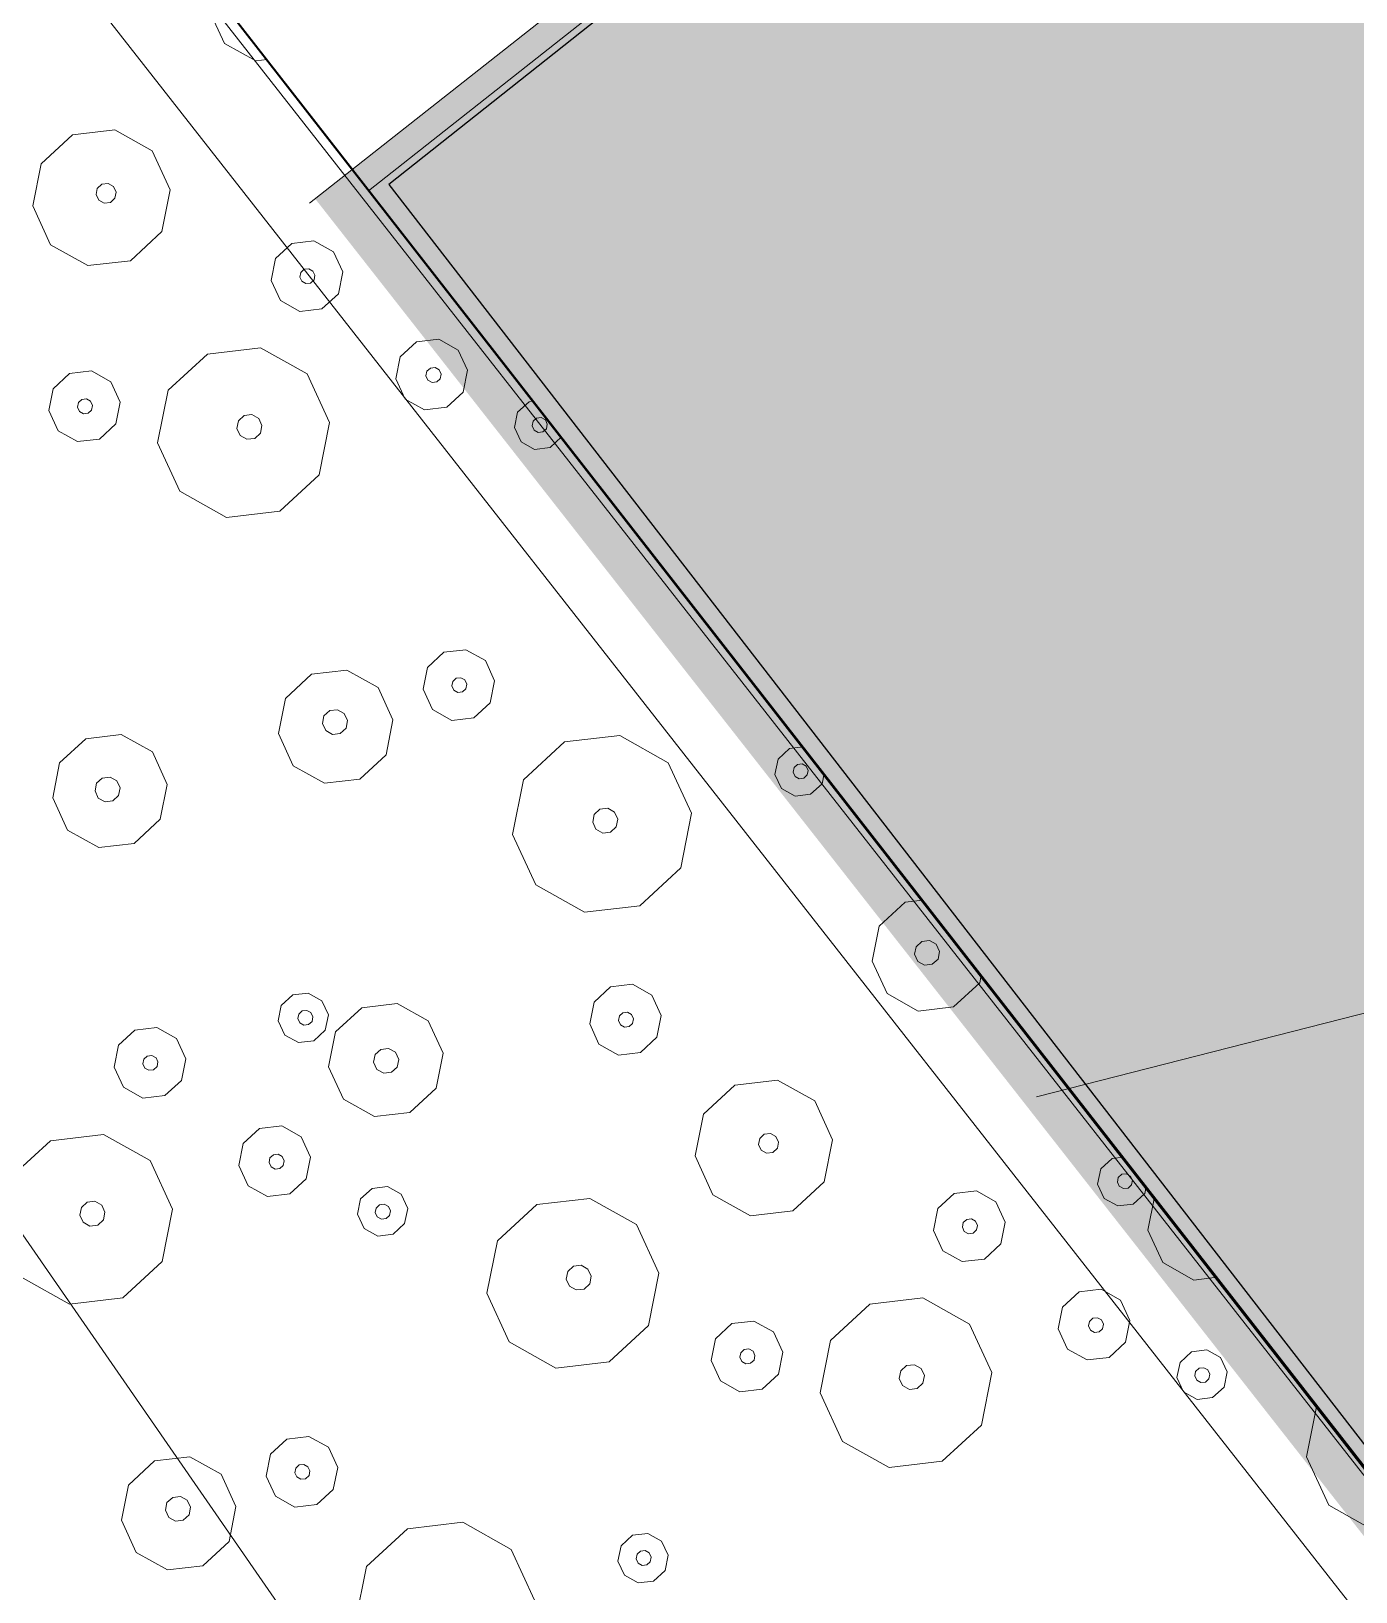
# Model space of a CAD drawing. Header units: metres. Extents: x -2858 to 512, y -1995 to 1252.
# Drawn here: x -479.856 to -476.918, y -127.674 to -124.211 of the extents above; entities that cross this region are included whole.
import ezdxf
from ezdxf.lldxf.tags import DXFTag

# ---------------------------------------------------------------- set-up
doc = ezdxf.new("R2010")
doc.units = ezdxf.units.M
for name, color, linetype in [('Calque commun', 7, 'Continuous'), ('Calque11', 7, 'Continuous'), ('Calque17', 7, 'Continuous'), ('Calque5', 7, 'Continuous')]:
    doc.layers.add(name, color=color, linetype=linetype)
tags = doc.linetypes.add('DASHDOT2', pattern=[0.5, 0.25, -0.125, 0, -0.125]).pattern_tags.tags
tags[10:11] = [DXFTag(74, 4), DXFTag(75, 0), DXFTag(340, '0'), DXFTag(46, 1.0), DXFTag(50, 0.0), DXFTag(44, 0.0), DXFTag(45, 0.0)]
tags[8:9] = [DXFTag(74, 4), DXFTag(75, 0), DXFTag(340, '0'), DXFTag(46, 1.0), DXFTag(50, 0.0), DXFTag(44, 0.0), DXFTag(45, 0.0)]
tags[6:7] = [DXFTag(74, 4), DXFTag(75, 0), DXFTag(340, '0'), DXFTag(46, 1.0), DXFTag(50, 0.0), DXFTag(44, 0.0), DXFTag(45, 0.0)]
tags[4:5] = [DXFTag(74, 4), DXFTag(75, 0), DXFTag(340, '0'), DXFTag(46, 1.0), DXFTag(50, 0.0), DXFTag(44, 0.0), DXFTag(45, 0.0)]
tags = doc.linetypes.add('HIDDENX2', pattern=[0.75, 0.5, -0.25]).pattern_tags.tags
tags[6:7] = [DXFTag(74, 4), DXFTag(75, 0), DXFTag(340, '0'), DXFTag(46, 1.0), DXFTag(50, 0.0), DXFTag(44, 0.0), DXFTag(45, 0.0)]
tags[4:5] = [DXFTag(74, 4), DXFTag(75, 0), DXFTag(340, '0'), DXFTag(46, 1.0), DXFTag(50, 0.0), DXFTag(44, 0.0), DXFTag(45, 0.0)]

# ---------------------------------------------------------------- blocks, each defined once
blk = doc.blocks.new('geometrebondepartleger')
at = {"layer": 'Calque commun', "color": 10, "linetype": 'DASHDOT2', "lineweight": 18, "flags": 128}
blk.add_lwpolyline([(45.2867, 98.0868), (42.9361, 93.8756), (22.4919, 69.3549), (46.896, 54.8213), (60.0219, 76.4824), (130.1549, 64.2531), (145.3143, 148.376), (109.3485, 154.881), (91.263, 130.1164), (87.3779, 124.8321), (86.3313, 123.2789), (83.8109, 118.8118), (74.9183, 102.5858), (72.6157, 98.3586), (63.0649, 85.9136), (45.1583, 97.9611)], close=True, dxfattribs=at)
at = {"layer": 'Calque11', "color": 7, "linetype": 'Continuous', "lineweight": 9}
blk.add_polyline3d([(125.0277, 35.9078, 79), (133.3383, 81.851, 79), (145.3136, 148.3761, 79)], dxfattribs=at)
at = {"layer": 'Calque17', "color": 1, "linetype": 'Continuous', "lineweight": 9}
for points in [[(125.174, 36.6886, 79), (126.5286, 44.1348, 79), (125.0378, 35.9435, 79), (126.4161, 43.4883, 79), (128.681, 56.0642, 79), (129.9759, 63.1341, 79), (132.1933, 75.6042, 79), (133.3383, 81.851, 79), (135.2222, 92.3412, 79), (136.4776, 99.3268, 79), (138.1727, 108.7115, 79), (140.4846, 121.4626, 79), (141.0933, 124.9318, 79)], [(125.3707, 36.6528, 79), (126.7254, 44.0992, 79), (125.2346, 35.9078, 79), (126.6129, 43.4526, 79), (128.8778, 56.0285, 79), (130.1727, 63.0986, 79), (132.3901, 75.5687, 79), (133.5351, 81.8153, 79), (135.4191, 92.3058, 79), (136.6745, 99.2914, 79), (138.3695, 108.676, 79), (140.6815, 121.4274, 79), (141.2903, 124.8972, 79)]]:
    blk.add_polyline3d(points, dxfattribs=at)
at = {"layer": 'Calque5', "color": 30, "linetype": 'Continuous', "lineweight": 9, "true_color": 0xff7f00}
blk.add_trace([(60.0219, 76.4824, 79), (130.1549, 64.2531, 79), (60.015, 76.443, 79), (130.1481, 64.2137, 79)], dxfattribs=at)
blk = doc.blocks.new('pattern')
at = {"layer": 'Calque commun', "color": 54, "linetype": 'Continuous', "lineweight": 9}
for p, q in [((60.6503, 56.5785), (60.6761, 56.4627)), ((60.6761, 56.4627), (60.6289, 56.3538)), ((60.6289, 56.3538), (60.5284, 56.2945)), ((60.6057, 56.097), (60.6355, 56.1146)), ((60.6355, 56.1146), (60.67, 56.1114)), ((60.67, 56.1114), (60.6959, 56.0884)), ((60.592, 56.0653), (60.6057, 56.097)), ((60.6355, 56.0721), (60.6445, 56.0773)), ((60.6445, 56.0773), (60.6548, 56.0764)), ((60.6548, 56.0764), (60.6626, 56.0695)), ((60.6959, 56.0884), (60.7035, 56.0547)), ((60.5995, 56.0315), (60.592, 56.0653)), ((60.6314, 56.0625), (60.6355, 56.0721)), ((60.6337, 56.0524), (60.6314, 56.0625)), ((60.6415, 56.0455), (60.6337, 56.0524)), ((60.6518, 56.0445), (60.6415, 56.0455)), ((60.6607, 56.0498), (60.6518, 56.0445)), ((60.6649, 56.0594), (60.6607, 56.0498)), ((60.6626, 56.0695), (60.6649, 56.0594)), ((60.7035, 56.0547), (60.6897, 56.0229)), ((60.6254, 56.0086), (60.5995, 56.0315)), ((60.6599, 56.0053), (60.6254, 56.0086)), ((60.6897, 56.0229), (60.6599, 56.0053)), ((60.4646, 55.9404), (60.5032, 55.9064)), ((60.5032, 55.9064), (60.5204, 55.8291)), ((60.6647, 55.8604), (60.7073, 55.8855)), ((60.7073, 55.8855), (60.7565, 55.8808)), ((60.7565, 55.8808), (60.7936, 55.8481)), ((60.6451, 55.815), (60.6647, 55.8604)), ((60.7936, 55.8481), (60.8043, 55.7998)), ((60.5204, 55.8291), (60.4889, 55.7566)), ((60.6558, 55.7667), (60.6451, 55.815)), ((60.706, 55.8128), (60.7101, 55.8223)), ((60.7082, 55.8027), (60.706, 55.8128)), ((60.716, 55.7958), (60.7082, 55.8027)), ((60.7101, 55.8223), (60.719, 55.8276)), ((60.719, 55.8276), (60.7294, 55.8266)), ((60.7353, 55.8001), (60.7263, 55.7948)), ((60.7294, 55.8266), (60.7372, 55.8197)), ((60.7394, 55.8096), (60.7353, 55.8001)), ((60.7372, 55.8197), (60.7394, 55.8096)), ((60.8043, 55.7998), (60.7847, 55.7545)), ((60.6929, 55.734), (60.6558, 55.7667)), ((60.7263, 55.7948), (60.716, 55.7958)), ((60.9551, 55.7096), (61.0573, 55.7699)), ((61.0573, 55.7699), (61.1754, 55.7586)), ((60.4889, 55.7566), (60.4246, 55.7186)), ((60.7421, 55.7293), (60.6929, 55.734)), ((60.7847, 55.7545), (60.7421, 55.7293)), ((61.1754, 55.7586), (61.2644, 55.6801)), ((60.4192, 55.6889), (60.4331, 55.6971)), ((60.4331, 55.6971), (60.4676, 55.6938)), ((60.9079, 55.6007), (60.9551, 55.7096)), ((60.4293, 55.6569), (60.4383, 55.6622)), ((60.4383, 55.6622), (60.4486, 55.6612)), ((60.4486, 55.6612), (60.4564, 55.6543)), ((60.4676, 55.6938), (60.4935, 55.6709)), ((60.4935, 55.6709), (60.5011, 55.6371)), ((61.2644, 55.6801), (61.2902, 55.5643)), ((60.4252, 55.6474), (60.4293, 55.6569)), ((60.4275, 55.6373), (60.4252, 55.6474)), ((60.4353, 55.6304), (60.4275, 55.6373)), ((60.4456, 55.6294), (60.4353, 55.6304)), ((60.4545, 55.6347), (60.4456, 55.6294)), ((60.4587, 55.6442), (60.4545, 55.6347)), ((60.4564, 55.6543), (60.4587, 55.6442)), ((60.5011, 55.6371), (60.4873, 55.6054)), ((60.423, 55.5911), (60.4045, 55.6074)), ((60.4575, 55.5878), (60.423, 55.5911)), ((60.4873, 55.6054), (60.4575, 55.5878)), ((60.9337, 55.4849), (60.9079, 55.6007)), ((61.0532, 55.5865), (61.0601, 55.6024)), ((61.0601, 55.6024), (61.075, 55.6112)), ((61.075, 55.6112), (61.0922, 55.6095)), ((61.0922, 55.6095), (61.1052, 55.5981)), ((61.1052, 55.5981), (61.1089, 55.5812)), ((61.057, 55.5696), (61.0532, 55.5865)), ((61.0699, 55.5581), (61.057, 55.5696)), ((61.0872, 55.5565), (61.0699, 55.5581)), ((61.1021, 55.5653), (61.0872, 55.5565)), ((61.1089, 55.5812), (61.1021, 55.5653)), ((61.2902, 55.5643), (61.243, 55.4554)), ((60.6867, 55.5085), (60.7292, 55.5337)), ((60.7292, 55.5337), (60.7785, 55.529)), ((60.7785, 55.529), (60.8155, 55.4962)), ((60.667, 55.4632), (60.6867, 55.5085)), ((60.8155, 55.4962), (60.8263, 55.448)), ((60.6777, 55.4149), (60.667, 55.4632)), ((60.7292, 55.458), (60.7333, 55.4676)), ((60.7314, 55.4479), (60.7292, 55.458)), ((60.7333, 55.4676), (60.7423, 55.4728)), ((60.7423, 55.4728), (60.7526, 55.4718)), ((60.7526, 55.4718), (60.7604, 55.465)), ((60.7626, 55.4548), (60.7585, 55.4453)), ((60.7604, 55.465), (60.7626, 55.4548)), ((61.0227, 55.4063), (60.9337, 55.4849)), ((61.243, 55.4554), (61.1408, 55.3951)), ((61.7364, 55.4446), (61.7662, 55.4622)), ((61.7662, 55.4622), (61.8006, 55.4589)), ((61.8006, 55.4589), (61.8266, 55.436)), ((60.7392, 55.441), (60.7314, 55.4479)), ((60.7496, 55.44), (60.7392, 55.441)), ((60.7585, 55.4453), (60.7496, 55.44)), ((60.8263, 55.448), (60.8066, 55.4026)), ((61.7226, 55.4129), (61.7364, 55.4446)), ((61.7604, 55.41), (61.7645, 55.4195)), ((61.7645, 55.4195), (61.7734, 55.4248)), ((61.7734, 55.4248), (61.7838, 55.4238)), ((61.7838, 55.4238), (61.7915, 55.417)), ((61.8266, 55.436), (61.8341, 55.4022)), ((60.7148, 55.3822), (60.6777, 55.4149)), ((60.8066, 55.4026), (60.764, 55.3775)), ((61.1408, 55.3951), (61.0227, 55.4063)), ((61.7301, 55.3791), (61.7226, 55.4129)), ((61.7626, 55.3999), (61.7604, 55.41)), ((61.7704, 55.393), (61.7626, 55.3999)), ((61.7807, 55.392), (61.7704, 55.393)), ((61.7897, 55.3973), (61.7807, 55.392)), ((61.7938, 55.4068), (61.7897, 55.3973)), ((61.7915, 55.417), (61.7938, 55.4068)), ((61.8341, 55.4022), (61.8203, 55.3705)), ((60.764, 55.3775), (60.7148, 55.3822)), ((61.231, 55.3335), (61.2735, 55.3587)), ((61.2735, 55.3587), (61.3228, 55.354)), ((61.3228, 55.354), (61.3598, 55.3213)), ((61.7561, 55.3562), (61.7301, 55.3791)), ((61.7905, 55.3529), (61.7561, 55.3562)), ((61.8203, 55.3705), (61.7905, 55.3529)), ((61.2113, 55.2882), (61.231, 55.3335)), ((61.3598, 55.3213), (61.3706, 55.273)), ((61.2221, 55.2399), (61.2113, 55.2882)), ((61.2735, 55.2831), (61.2776, 55.2926)), ((61.2758, 55.2729), (61.2735, 55.2831)), ((61.2776, 55.2926), (61.2866, 55.2979)), ((61.2866, 55.2979), (61.2969, 55.2969)), ((61.2969, 55.2969), (61.3047, 55.29)), ((61.3069, 55.2799), (61.3028, 55.2703)), ((61.3047, 55.29), (61.3069, 55.2799)), ((61.9589, 55.1769), (62.0081, 55.2903)), ((61.2835, 55.2661), (61.2758, 55.2729)), ((61.2939, 55.2651), (61.2835, 55.2661)), ((61.3028, 55.2703), (61.2939, 55.2651)), ((61.3706, 55.273), (61.3509, 55.2276)), ((61.2591, 55.2072), (61.2221, 55.2399)), ((61.3509, 55.2276), (61.3083, 55.2025)), ((61.3083, 55.2025), (61.2591, 55.2072)), ((61.9858, 55.0562), (61.9589, 55.1769)), ((60.806, 55.1016), (60.8878, 55.1498)), ((60.8878, 55.1498), (60.9823, 55.1408)), ((60.9823, 55.1408), (61.0534, 55.078)), ((60.3137, 55.1034), (60.3285, 55.1122)), ((60.3285, 55.1122), (60.4073, 55.1047)), ((60.4073, 55.1047), (60.4666, 55.0523)), ((60.7683, 55.0145), (60.806, 55.1016)), ((61.0534, 55.078), (61.0741, 54.9853)), ((61.2836, 55.0116), (61.3858, 55.072)), ((61.3858, 55.072), (61.5039, 55.0607)), ((60.4666, 55.0523), (60.4838, 54.9751)), ((61.5039, 55.0607), (61.5928, 54.9822)), ((62.0784, 54.9744), (61.9858, 55.0562)), ((60.3362, 54.9994), (60.3511, 55.0082)), ((60.3511, 55.0082), (60.3684, 55.0065)), ((60.3684, 55.0065), (60.3813, 54.9951)), ((60.7889, 54.9218), (60.7683, 55.0145)), ((60.8845, 55.0031), (60.89, 55.0158)), ((60.8875, 54.9896), (60.8845, 55.0031)), ((60.89, 55.0158), (60.9019, 55.0228)), ((60.9019, 55.0228), (60.9157, 55.0215)), ((60.9157, 55.0215), (60.9261, 55.0124)), ((60.9261, 55.0124), (60.9291, 54.9988)), ((61.2364, 54.9028), (61.2836, 55.0116)), ((62.3079, 55.0255), (62.2015, 54.9627)), ((60.3294, 54.9835), (60.3362, 54.9994)), ((60.3331, 54.9666), (60.3294, 54.9835)), ((60.3851, 54.9782), (60.3782, 54.9623)), ((60.3813, 54.9951), (60.3851, 54.9782)), ((60.4838, 54.9751), (60.4523, 54.9025)), ((60.8979, 54.9804), (60.8875, 54.9896)), ((60.9117, 54.9791), (60.8979, 54.9804)), ((60.9236, 54.9861), (60.9117, 54.9791)), ((60.9291, 54.9988), (60.9236, 54.9861)), ((61.0741, 54.9853), (61.0363, 54.8982)), ((61.5928, 54.9822), (61.6186, 54.8663)), ((62.2015, 54.9627), (62.0784, 54.9744)), ((60.3461, 54.9552), (60.3331, 54.9666)), ((60.3633, 54.9535), (60.3461, 54.9552)), ((60.3782, 54.9623), (60.3633, 54.9535)), ((60.4523, 54.9025), (60.3842, 54.8623)), ((60.8601, 54.859), (60.7889, 54.9218)), ((61.0363, 54.8982), (60.9546, 54.85)), ((61.2622, 54.7869), (61.2364, 54.9028)), ((61.3817, 54.8885), (61.3885, 54.9044)), ((61.3885, 54.9044), (61.4034, 54.9132)), ((61.4034, 54.9132), (61.4207, 54.9116)), ((61.4207, 54.9116), (61.4336, 54.9001)), ((61.4336, 54.9001), (61.4374, 54.8832)), ((60.3054, 54.8698), (60.2762, 54.8956)), ((60.3842, 54.8623), (60.3054, 54.8698)), ((61.3854, 54.8717), (61.3817, 54.8885)), ((61.3984, 54.8602), (61.3854, 54.8717)), ((61.4305, 54.8674), (61.4156, 54.8586)), ((61.4374, 54.8832), (61.4305, 54.8674)), ((61.6186, 54.8663), (61.5714, 54.7575)), ((60.9546, 54.85), (60.8601, 54.859)), ((61.4156, 54.8586), (61.3984, 54.8602)), ((62.0804, 54.7687), (62.123, 54.7938)), ((62.123, 54.7938), (62.1722, 54.7892)), ((61.3511, 54.7084), (61.2622, 54.7869)), ((62.0608, 54.7233), (62.0804, 54.7687)), ((62.1722, 54.7892), (62.2093, 54.7564)), ((61.5714, 54.7575), (61.4692, 54.6971)), ((62.123, 54.7182), (62.1271, 54.7277)), ((62.1271, 54.7277), (62.136, 54.733)), ((62.136, 54.733), (62.1464, 54.732)), ((62.1464, 54.732), (62.1542, 54.7252)), ((62.1542, 54.7252), (62.1564, 54.715)), ((62.2093, 54.7564), (62.2201, 54.7082)), ((61.4692, 54.6971), (61.3511, 54.7084)), ((62.0715, 54.6751), (62.0608, 54.7233)), ((62.1252, 54.7081), (62.123, 54.7182)), ((62.133, 54.7012), (62.1252, 54.7081)), ((62.1434, 54.7002), (62.133, 54.7012)), ((62.1523, 54.7055), (62.1434, 54.7002)), ((62.1564, 54.715), (62.1523, 54.7055)), ((62.2201, 54.7082), (62.2004, 54.6628)), ((62.2955, 54.6583), (62.3636, 54.6986)), ((62.3636, 54.6986), (62.4424, 54.6911)), ((62.4424, 54.6911), (62.5017, 54.6387)), ((60.8539, 54.6343), (60.8965, 54.6594)), ((60.8965, 54.6594), (60.9457, 54.6547)), ((62.1086, 54.6424), (62.0715, 54.6751)), ((62.2004, 54.6628), (62.1578, 54.6377)), ((62.264, 54.5858), (62.2955, 54.6583)), ((60.8343, 54.5889), (60.8539, 54.6343)), ((60.9457, 54.6547), (60.9828, 54.622)), ((60.9828, 54.622), (60.9935, 54.5737)), ((62.1578, 54.6377), (62.1086, 54.6424)), ((62.5017, 54.6387), (62.5189, 54.5615)), ((60.845, 54.5406), (60.8343, 54.5889)), ((60.8964, 54.5838), (60.9006, 54.5933)), ((60.9006, 54.5933), (60.9095, 54.5986)), ((60.9095, 54.5986), (60.9199, 54.5976)), ((60.9199, 54.5976), (60.9276, 54.5907)), ((60.9276, 54.5907), (60.9299, 54.5806)), ((62.3639, 54.5843), (62.3788, 54.5931)), ((62.3788, 54.5931), (62.396, 54.5914)), ((62.396, 54.5914), (62.409, 54.58)), ((60.213, 54.5452), (60.233, 54.557)), ((60.233, 54.557), (60.2674, 54.5537)), ((60.2674, 54.5537), (60.2934, 54.5308)), ((60.8987, 54.5736), (60.8964, 54.5838)), ((60.9065, 54.5668), (60.8987, 54.5736)), ((60.9168, 54.5658), (60.9065, 54.5668)), ((60.9258, 54.5711), (60.9168, 54.5658)), ((60.9299, 54.5806), (60.9258, 54.5711)), ((60.9935, 54.5737), (60.9739, 54.5284)), ((62.2812, 54.5085), (62.264, 54.5858)), ((62.357, 54.5684), (62.3639, 54.5843)), ((62.3608, 54.5515), (62.357, 54.5684)), ((62.3738, 54.5401), (62.3608, 54.5515)), ((62.4128, 54.5631), (62.4059, 54.5472)), ((62.409, 54.58), (62.4128, 54.5631)), ((62.5189, 54.5615), (62.4874, 54.4889)), ((60.2313, 54.5143), (60.2403, 54.5196)), ((60.2403, 54.5196), (60.2506, 54.5186)), ((60.2506, 54.5186), (60.2584, 54.5118)), ((60.2934, 54.5308), (60.3009, 54.497)), ((60.8821, 54.5079), (60.845, 54.5406)), ((60.9739, 54.5284), (60.9313, 54.5032)), ((61.5482, 54.5007), (61.578, 54.5183)), ((61.578, 54.5183), (61.6125, 54.515)), ((62.391, 54.5384), (62.3738, 54.5401)), ((62.4059, 54.5472), (62.391, 54.5384)), ((60.2272, 54.5048), (60.2313, 54.5143)), ((60.2294, 54.4947), (60.2272, 54.5048)), ((60.2372, 54.4878), (60.2294, 54.4947)), ((60.2476, 54.4868), (60.2372, 54.4878)), ((60.2565, 54.4921), (60.2476, 54.4868)), ((60.2606, 54.5016), (60.2565, 54.4921)), ((60.2584, 54.5118), (60.2606, 54.5016)), ((60.3009, 54.497), (60.2871, 54.4653)), ((60.9313, 54.5032), (60.8821, 54.5079)), ((61.5345, 54.4689), (61.5482, 54.5007)), ((61.6125, 54.515), (61.6384, 54.4921)), ((61.6384, 54.4921), (61.646, 54.4583)), ((62.3405, 54.4562), (62.2812, 54.5085)), ((62.4874, 54.4889), (62.4193, 54.4487)), ((60.2229, 54.451), (60.1997, 54.4714)), ((60.2573, 54.4477), (60.2229, 54.451)), ((60.2871, 54.4653), (60.2573, 54.4477)), ((60.4749, 54.3851), (60.5813, 54.4479)), ((60.5813, 54.4479), (60.7044, 54.4362)), ((61.542, 54.4351), (61.5345, 54.4689)), ((61.5739, 54.4662), (61.578, 54.4757)), ((61.5762, 54.456), (61.5739, 54.4662)), ((61.584, 54.4492), (61.5762, 54.456)), ((61.578, 54.4757), (61.587, 54.481)), ((61.5943, 54.4482), (61.584, 54.4492)), ((61.587, 54.481), (61.5973, 54.48)), ((61.6032, 54.4535), (61.5943, 54.4482)), ((61.5973, 54.48), (61.6051, 54.4731)), ((61.6074, 54.463), (61.6032, 54.4535)), ((61.6051, 54.4731), (61.6074, 54.463)), ((61.646, 54.4583), (61.6322, 54.4266)), ((62.4193, 54.4487), (62.3405, 54.4562)), ((60.7044, 54.4362), (60.797, 54.3544)), ((61.5679, 54.4122), (61.542, 54.4351)), ((61.6322, 54.4266), (61.6024, 54.409)), ((60.4257, 54.2717), (60.4749, 54.3851)), ((61.6024, 54.409), (61.5679, 54.4122)), ((60.797, 54.3544), (60.8239, 54.2337)), ((61.2395, 54.3296), (61.3076, 54.3699)), ((61.3076, 54.3699), (61.3864, 54.3624)), ((61.3864, 54.3624), (61.4457, 54.31)), ((61.208, 54.2571), (61.2395, 54.3296)), ((61.4457, 54.31), (61.4629, 54.2328)), ((60.5938, 54.2718), (60.6087, 54.2806)), ((60.6087, 54.2806), (60.6259, 54.279)), ((60.6259, 54.279), (60.6389, 54.2675)), ((61.6072, 54.264), (61.6498, 54.2891)), ((61.6498, 54.2891), (61.699, 54.2844)), ((61.699, 54.2844), (61.7361, 54.2517)), ((60.4526, 54.151), (60.4257, 54.2717)), ((60.5869, 54.2559), (60.5938, 54.2718)), ((60.5907, 54.239), (60.5869, 54.2559)), ((60.6427, 54.2506), (60.6358, 54.2347)), ((60.6389, 54.2675), (60.6427, 54.2506)), ((61.2252, 54.1798), (61.208, 54.2571)), ((61.3083, 54.2494), (61.3152, 54.2653)), ((61.312, 54.2325), (61.3083, 54.2494)), ((61.3152, 54.2653), (61.3301, 54.274)), ((61.3301, 54.274), (61.3473, 54.2724)), ((61.3473, 54.2724), (61.3603, 54.261)), ((61.364, 54.2441), (61.3571, 54.2282)), ((61.3603, 54.261), (61.364, 54.2441)), ((61.5876, 54.2186), (61.6072, 54.264)), ((61.7361, 54.2517), (61.7468, 54.2035)), ((60.6037, 54.2276), (60.5907, 54.239)), ((60.6209, 54.2259), (60.6037, 54.2276)), ((60.6358, 54.2347), (60.6209, 54.2259)), ((60.8239, 54.2337), (60.7747, 54.1203)), ((61.325, 54.221), (61.312, 54.2325)), ((61.3422, 54.2194), (61.325, 54.221)), ((61.3571, 54.2282), (61.3422, 54.2194)), ((61.4629, 54.2328), (61.4314, 54.1602)), ((61.5983, 54.1704), (61.5876, 54.2186)), ((61.6485, 54.2164), (61.6526, 54.226)), ((61.6507, 54.2063), (61.6485, 54.2164)), ((61.6585, 54.1994), (61.6507, 54.2063)), ((61.6526, 54.226), (61.6615, 54.2312)), ((61.6615, 54.2312), (61.6719, 54.2303)), ((61.6719, 54.2303), (61.6797, 54.2234)), ((61.6819, 54.2133), (61.6778, 54.2037)), ((61.6797, 54.2234), (61.6819, 54.2133)), ((61.2845, 54.1275), (61.2252, 54.1798)), ((61.6354, 54.1377), (61.5983, 54.1704)), ((61.6688, 54.1984), (61.6585, 54.1994)), ((61.6778, 54.2037), (61.6688, 54.1984)), ((61.7468, 54.2035), (61.7272, 54.1581)), ((61.8976, 54.1132), (61.9998, 54.1735)), ((61.9998, 54.1735), (62.1179, 54.1623)), ((60.5452, 54.0692), (60.4526, 54.151)), ((61.4314, 54.1602), (61.3633, 54.12)), ((61.6846, 54.133), (61.6354, 54.1377)), ((61.7272, 54.1581), (61.6846, 54.133)), ((62.1179, 54.1623), (62.2069, 54.0837)), ((60.7747, 54.1203), (60.6683, 54.0575)), ((61.3633, 54.12), (61.2845, 54.1275)), ((61.8504, 54.0043), (61.8976, 54.1132)), ((60.6683, 54.0575), (60.5452, 54.0692)), ((61.3321, 54.0514), (61.3458, 54.0832)), ((61.3458, 54.0832), (61.3756, 54.1008)), ((61.3756, 54.1008), (61.4101, 54.0975)), ((61.4101, 54.0975), (61.436, 54.0746)), ((61.436, 54.0746), (61.4436, 54.0408)), ((62.2069, 54.0837), (62.2327, 53.9679)), ((61.3396, 54.0176), (61.3321, 54.0514)), ((61.3677, 54.051), (61.3718, 54.0606)), ((61.37, 54.0409), (61.3677, 54.051)), ((61.3778, 54.034), (61.37, 54.0409)), ((61.3718, 54.0606), (61.3808, 54.0658)), ((61.3881, 54.033), (61.3778, 54.034)), ((61.3808, 54.0658), (61.3911, 54.0649)), ((61.397, 54.0383), (61.3881, 54.033)), ((61.3911, 54.0649), (61.3989, 54.058)), ((61.4012, 54.0478), (61.397, 54.0383)), ((61.3989, 54.058), (61.4012, 54.0478)), ((61.4436, 54.0408), (61.4298, 54.009)), ((61.3655, 53.9947), (61.3396, 54.0176)), ((61.4298, 54.009), (61.4, 53.9914)), ((61.8762, 53.8885), (61.8504, 54.0043)), ((61.9957, 53.9901), (62.0026, 54.006)), ((62.0026, 54.006), (62.0175, 54.0148)), ((62.0175, 54.0148), (62.0347, 54.0132)), ((62.0347, 54.0132), (62.0477, 54.0017)), ((62.0477, 54.0017), (62.0514, 53.9848)), ((61.4, 53.9914), (61.3655, 53.9947)), ((61.9995, 53.9732), (61.9957, 53.9901)), ((62.0124, 53.9618), (61.9995, 53.9732)), ((62.0446, 53.9689), (62.0297, 53.9601)), ((62.0514, 53.9848), (62.0446, 53.9689)), ((61.6292, 53.9122), (61.6717, 53.9373)), ((61.6717, 53.9373), (61.721, 53.9326)), ((61.721, 53.9326), (61.758, 53.8999)), ((62.0297, 53.9601), (62.0124, 53.9618)), ((61.6095, 53.8668), (61.6292, 53.9122)), ((61.758, 53.8999), (61.7688, 53.8516)), ((60.5276, 53.8181), (60.5473, 53.8635)), ((60.5473, 53.8635), (60.5898, 53.8886)), ((60.5898, 53.8886), (60.6391, 53.884)), ((60.6391, 53.884), (60.6761, 53.8512)), ((61.6202, 53.8185), (61.6095, 53.8668)), ((61.6717, 53.8617), (61.6758, 53.8712)), ((61.6739, 53.8515), (61.6717, 53.8617)), ((61.6758, 53.8712), (61.6848, 53.8765)), ((61.6848, 53.8765), (61.6951, 53.8755)), ((61.6951, 53.8755), (61.7029, 53.8686)), ((61.7029, 53.8686), (61.7051, 53.8585)), ((61.9652, 53.81), (61.8762, 53.8885)), ((60.5939, 53.8226), (60.6029, 53.8278)), ((60.6029, 53.8278), (60.6132, 53.8268)), ((60.6132, 53.8268), (60.621, 53.82)), ((60.6761, 53.8512), (60.6869, 53.803)), ((61.6817, 53.8447), (61.6739, 53.8515)), ((61.6921, 53.8437), (61.6817, 53.8447)), ((61.701, 53.849), (61.6921, 53.8437)), ((61.7051, 53.8585), (61.701, 53.849)), ((61.7688, 53.8516), (61.7491, 53.8063)), ((60.5384, 53.7699), (60.5276, 53.8181)), ((60.5898, 53.813), (60.5939, 53.8226)), ((60.5921, 53.8029), (60.5898, 53.813)), ((60.5998, 53.796), (60.5921, 53.8029)), ((60.6102, 53.795), (60.5998, 53.796)), ((60.6191, 53.8003), (60.6102, 53.795)), ((60.6232, 53.8098), (60.6191, 53.8003)), ((60.621, 53.82), (60.6232, 53.8098)), ((60.6869, 53.803), (60.6672, 53.7576)), ((60.7623, 53.7531), (60.8304, 53.7934)), ((60.8304, 53.7934), (60.9092, 53.7859)), ((61.6573, 53.7858), (61.6202, 53.8185)), ((61.7491, 53.8063), (61.7065, 53.7811)), ((62.0833, 53.7987), (61.9652, 53.81)), ((60.5754, 53.7372), (60.5384, 53.7699)), ((60.6672, 53.7576), (60.6246, 53.7325)), ((60.9092, 53.7859), (60.9685, 53.7335)), ((61.7065, 53.7811), (61.6573, 53.7858)), ((60.6246, 53.7325), (60.5754, 53.7372)), ((60.7309, 53.6806), (60.7623, 53.7531)), ((60.9685, 53.7335), (60.9857, 53.6563)), ((60.8307, 53.6791), (60.8456, 53.6879)), ((60.8456, 53.6879), (60.8629, 53.6862)), ((60.8629, 53.6862), (60.8758, 53.6748)), ((60.7481, 53.6033), (60.7309, 53.6806)), ((60.8239, 53.6632), (60.8307, 53.6791)), ((60.8276, 53.6463), (60.8239, 53.6632)), ((60.8796, 53.6579), (60.8727, 53.642)), ((60.8758, 53.6748), (60.8796, 53.6579)), ((60.9857, 53.6563), (60.9542, 53.5837)), ((60.8406, 53.6349), (60.8276, 53.6463)), ((60.8578, 53.6332), (60.8406, 53.6349)), ((60.8727, 53.642), (60.8578, 53.6332)), ((60.045, 53.6131), (60.0793, 53.6098)), ((60.0793, 53.6098), (60.1053, 53.5869)), ((60.1053, 53.5869), (60.1128, 53.5531)), ((60.8074, 53.551), (60.7481, 53.6033)), ((60.9542, 53.5837), (60.8861, 53.5435)), ((60.0407, 53.561), (60.0449, 53.5705)), ((60.043, 53.5508), (60.0407, 53.561)), ((60.0508, 53.544), (60.043, 53.5508)), ((60.0449, 53.5705), (60.0538, 53.5758)), ((60.0538, 53.5758), (60.0641, 53.5748)), ((60.0701, 53.5483), (60.0611, 53.543)), ((60.0641, 53.5748), (60.0719, 53.5679)), ((60.0742, 53.5578), (60.0701, 53.5483)), ((60.0719, 53.5679), (60.0742, 53.5578)), ((60.1128, 53.5531), (60.099, 53.5214)), ((60.8861, 53.5435), (60.8074, 53.551)), ((60.0348, 53.507), (60.0271, 53.5138)), ((60.0611, 53.543), (60.0508, 53.544)), ((60.099, 53.5214), (60.0692, 53.5038)), ((61.2029, 53.4756), (61.271, 53.5158)), ((61.271, 53.5158), (61.3498, 53.5083)), ((60.0692, 53.5038), (60.0348, 53.507)), ((61.3498, 53.5083), (61.4091, 53.4559)), ((61.1714, 53.403), (61.2029, 53.4756)), ((61.4091, 53.4559), (61.4263, 53.3787)), ((61.2787, 53.403), (61.2936, 53.4118)), ((61.2936, 53.4118), (61.3109, 53.4102)), ((61.3109, 53.4102), (61.3238, 53.3987)), ((60.0741, 53.3588), (60.1166, 53.3839)), ((60.1166, 53.3839), (60.1659, 53.3793)), ((60.1659, 53.3793), (60.2029, 53.3465)), ((61.1886, 53.3258), (61.1714, 53.403)), ((61.2719, 53.3871), (61.2787, 53.403)), ((61.2756, 53.3703), (61.2719, 53.3871)), ((61.3276, 53.3818), (61.3207, 53.366)), ((61.3238, 53.3987), (61.3276, 53.3818)), ((61.4263, 53.3787), (61.3948, 53.3061)), ((60.0544, 53.3134), (60.0741, 53.3588)), ((60.2029, 53.3465), (60.2137, 53.2983)), ((61.2886, 53.3588), (61.2756, 53.3703)), ((61.3058, 53.3572), (61.2886, 53.3588)), ((61.3207, 53.366), (61.3058, 53.3572)), ((60.0651, 53.2652), (60.0544, 53.3134)), ((60.1153, 53.3112), (60.1194, 53.3208)), ((60.1175, 53.3011), (60.1153, 53.3112)), ((60.1194, 53.3208), (60.1284, 53.326)), ((60.1284, 53.326), (60.1387, 53.3251)), ((60.1387, 53.3251), (60.1465, 53.3182)), ((60.1487, 53.3081), (60.1446, 53.2985)), ((60.1465, 53.3182), (60.1487, 53.3081)), ((61.2479, 53.2734), (61.1886, 53.3258)), ((61.3948, 53.3061), (61.3267, 53.2659)), ((60.1253, 53.2942), (60.1175, 53.3011)), ((60.1357, 53.2933), (60.1253, 53.2942)), ((60.1446, 53.2985), (60.1357, 53.2933)), ((60.2137, 53.2983), (60.194, 53.2529)), ((61.3267, 53.2659), (61.2479, 53.2734)), ((60.1022, 53.2325), (60.0651, 53.2652)), ((60.194, 53.2529), (60.1514, 53.2278)), ((60.3644, 53.208), (60.4666, 53.2683)), ((60.4666, 53.2683), (60.5848, 53.2571)), ((60.5848, 53.2571), (60.6737, 53.1786)), ((60.1514, 53.2278), (60.1022, 53.2325)), ((60.3172, 53.0991), (60.3644, 53.208)), ((60.6737, 53.1786), (60.6995, 53.0627)), ((60.343, 52.9833), (60.3172, 53.0991)), ((60.4625, 53.0849), (60.4694, 53.1008)), ((60.4694, 53.1008), (60.4843, 53.1096)), ((60.4843, 53.1096), (60.5015, 53.108)), ((60.5015, 53.108), (60.5145, 53.0965)), ((60.4663, 53.068), (60.4625, 53.0849)), ((60.4793, 53.0566), (60.4663, 53.068)), ((60.5114, 53.0637), (60.4965, 53.0549)), ((60.5183, 53.0796), (60.5114, 53.0637)), ((60.5145, 53.0965), (60.5183, 53.0796)), ((60.6995, 53.0627), (60.6523, 52.9539)), ((60.096, 53.007), (60.1386, 53.0321)), ((60.1386, 53.0321), (60.1878, 53.0274)), ((60.1878, 53.0274), (60.2248, 52.9947)), ((60.4965, 53.0549), (60.4793, 53.0566)), ((60.0763, 52.9616), (60.096, 53.007)), ((60.2248, 52.9947), (60.2356, 52.9464)), ((60.0871, 52.9133), (60.0763, 52.9616)), ((60.1385, 52.9565), (60.1426, 52.966)), ((60.1426, 52.966), (60.1516, 52.9713)), ((60.1516, 52.9713), (60.1619, 52.9703)), ((60.1619, 52.9703), (60.1697, 52.9634)), ((60.1697, 52.9634), (60.172, 52.9533)), ((60.432, 52.9048), (60.343, 52.9833)), ((60.1408, 52.9463), (60.1385, 52.9565)), ((60.1486, 52.9395), (60.1408, 52.9463)), ((60.1589, 52.9385), (60.1486, 52.9395)), ((60.1678, 52.9438), (60.1589, 52.9385)), ((60.172, 52.9533), (60.1678, 52.9438)), ((60.2356, 52.9464), (60.2159, 52.9011)), ((60.6523, 52.9539), (60.5501, 52.8935)), ((60.1241, 52.8806), (60.0871, 52.9133)), ((60.2159, 52.9011), (60.1734, 52.8759)), ((60.5501, 52.8935), (60.432, 52.9048)), ((60.1734, 52.8759), (60.1241, 52.8806)), ((60.6403, 52.832), (60.6829, 52.8571)), ((60.6829, 52.8571), (60.7321, 52.8524)), ((60.6206, 52.7866), (60.6403, 52.832)), ((60.7321, 52.8524), (60.7692, 52.8197)), ((60.7692, 52.8197), (60.7799, 52.7715)), ((60.6314, 52.7384), (60.6206, 52.7866)), ((60.6828, 52.7815), (60.687, 52.791)), ((60.687, 52.791), (60.6959, 52.7963)), ((60.6959, 52.7963), (60.7062, 52.7953)), ((60.7062, 52.7953), (60.714, 52.7885)), ((60.714, 52.7885), (60.7163, 52.7783)), ((60.6851, 52.7714), (60.6828, 52.7815)), ((60.6929, 52.7645), (60.6851, 52.7714)), ((60.7032, 52.7635), (60.6929, 52.7645)), ((60.7121, 52.7688), (60.7032, 52.7635)), ((60.7163, 52.7783), (60.7121, 52.7688)), ((60.7799, 52.7715), (60.7602, 52.7261)), ((60.6684, 52.7056), (60.6314, 52.7384)), ((60.7602, 52.7261), (60.7177, 52.701)), ((60.7177, 52.701), (60.6684, 52.7056)), ((60.2154, 52.6), (60.2971, 52.6483)), ((60.2971, 52.6483), (60.3916, 52.6393)), ((60.3916, 52.6393), (60.4628, 52.5764)), ((60.1776, 52.5129), (60.2154, 52.6)), ((59.8565, 52.5679), (59.8759, 52.5507)), ((59.8759, 52.5507), (59.8931, 52.4735)), ((60.4628, 52.5764), (60.4834, 52.4838)), ((60.1982, 52.4202), (60.1776, 52.5129)), ((60.2938, 52.5015), (60.2993, 52.5142)), ((60.2993, 52.5142), (60.3113, 52.5213)), ((60.3113, 52.5213), (60.325, 52.52)), ((60.325, 52.52), (60.3354, 52.5108)), ((60.3354, 52.5108), (60.3384, 52.4973)), ((59.8931, 52.4735), (59.8616, 52.4009)), ((60.2968, 52.488), (60.2938, 52.5015)), ((60.3072, 52.4789), (60.2968, 52.488)), ((60.321, 52.4776), (60.3072, 52.4789)), ((60.3329, 52.4846), (60.321, 52.4776)), ((60.3384, 52.4973), (60.3329, 52.4846)), ((60.4834, 52.4838), (60.4456, 52.3967)), ((60.2694, 52.3574), (60.1982, 52.4202)), ((60.4456, 52.3967), (60.3639, 52.3484)), ((60.3639, 52.3484), (60.2694, 52.3574))]:
    blk.add_line(p, q, dxfattribs=at)
at = {"layer": 'Calque commun', "color": 7, "linetype": 'Continuous', "lineweight": 9}
mesh = blk.add_polyface(dxfattribs=at)
corners = [(70.8497, 113.5412), (53.8349, 19.1692), (74.7282, 106.3237), (76.0435, 113.5984), (74.769, 106.1763), (58.8077, 18.2701), (114.1703, 105.207), (114.1703, 98.5387)]
mesh.append_faces([[corners[k] for k in face] for face in [(3, 4, 6)]], dxfattribs={"vtx0": -1, "vtx1": -1, "color": 7})
mesh.append_faces([[corners[k] for k in face] for face in [(3, 2, 4)]], dxfattribs={"vtx0": -1, "vtx2": -1, "color": 7})
mesh.append_faces([[corners[k] for k in face] for face in [(5, 2, 1)]], dxfattribs={"vtx1": -1, "color": 7})
mesh.append_faces([[corners[k] for k in face] for face in [(0, 1, 2), (3, 0, 2)]], dxfattribs={"vtx1": -1, "vtx2": -1, "color": 7})
mesh.append_faces([[corners[k] for k in face] for face in [(4, 7, 6)]], dxfattribs={"vtx2": -1, "color": 7})

msp = doc.modelspace()

# ---------------------------------------------------------------- hatches: boundary and pattern name
at = {"layer": 'Calque commun', "linetype": 'Continuous', "lineweight": 9}
h = msp.add_hatch(color=61, dxfattribs=at)
h.paths.add_polyline_path([(-479.2264, -124.5825), (-469.9244, -136.4485), (-463.2168, -131.3094), (-463.4494, -131.0108), (-463.9411, -130.3796), (-464.4327, -129.7485), (-464.4313, -129.7474), (-463.5433, -130.8872), (-464.3622, -129.8391), (-466.4454, -131.4531), (-472.2638, -123.9434), (-467.0391, -119.8953), (-469.3915, -116.8341)])
h.paths.add_polyline_path([(-463.2286, -131.2912), (-463.2157, -131.3077), (-463.1998, -131.2955)])

# ---------------------------------------------------------------- linework, layer by layer
at = {"layer": 'Calque commun', "color": 20, "linetype": 'HIDDENX2', "lineweight": 18}
msp.add_line((-423.2095, -80.4495), (-479.2389, -124.5923), dxfattribs=at)
at = {"layer": 'Calque commun', "color": 160, "linetype": 'ByBlock', "lineweight": -2}
for p, q in [((-453.8685, -104.5715), (-479.0632, -124.5513)), ((-479.0632, -124.5513), (-463.7203, -144.3729))]:
    msp.add_line(p, q, dxfattribs=at)
at = {"layer": 'Calque commun', "color": 7, "linetype": 'Continuous', "lineweight": 9}
msp.add_line((-475.6149, -126.0627), (-477.6259, -126.5758), dxfattribs=at)

# ---------------------------------------------------------------- block references
at = {"layer": 'Calque commun', "color": 0, "linetype": 'ByBlock', "lineweight": -2, "rotation": 228.1617603435354}
for name, p in [('geometrebondepartleger', (-440.1616, 15.2632)), ('pattern', (-478.5712, -44.6144))]:
    msp.add_blockref(name, p, dxfattribs=at)

doc.saveas('drawing.dxf')
